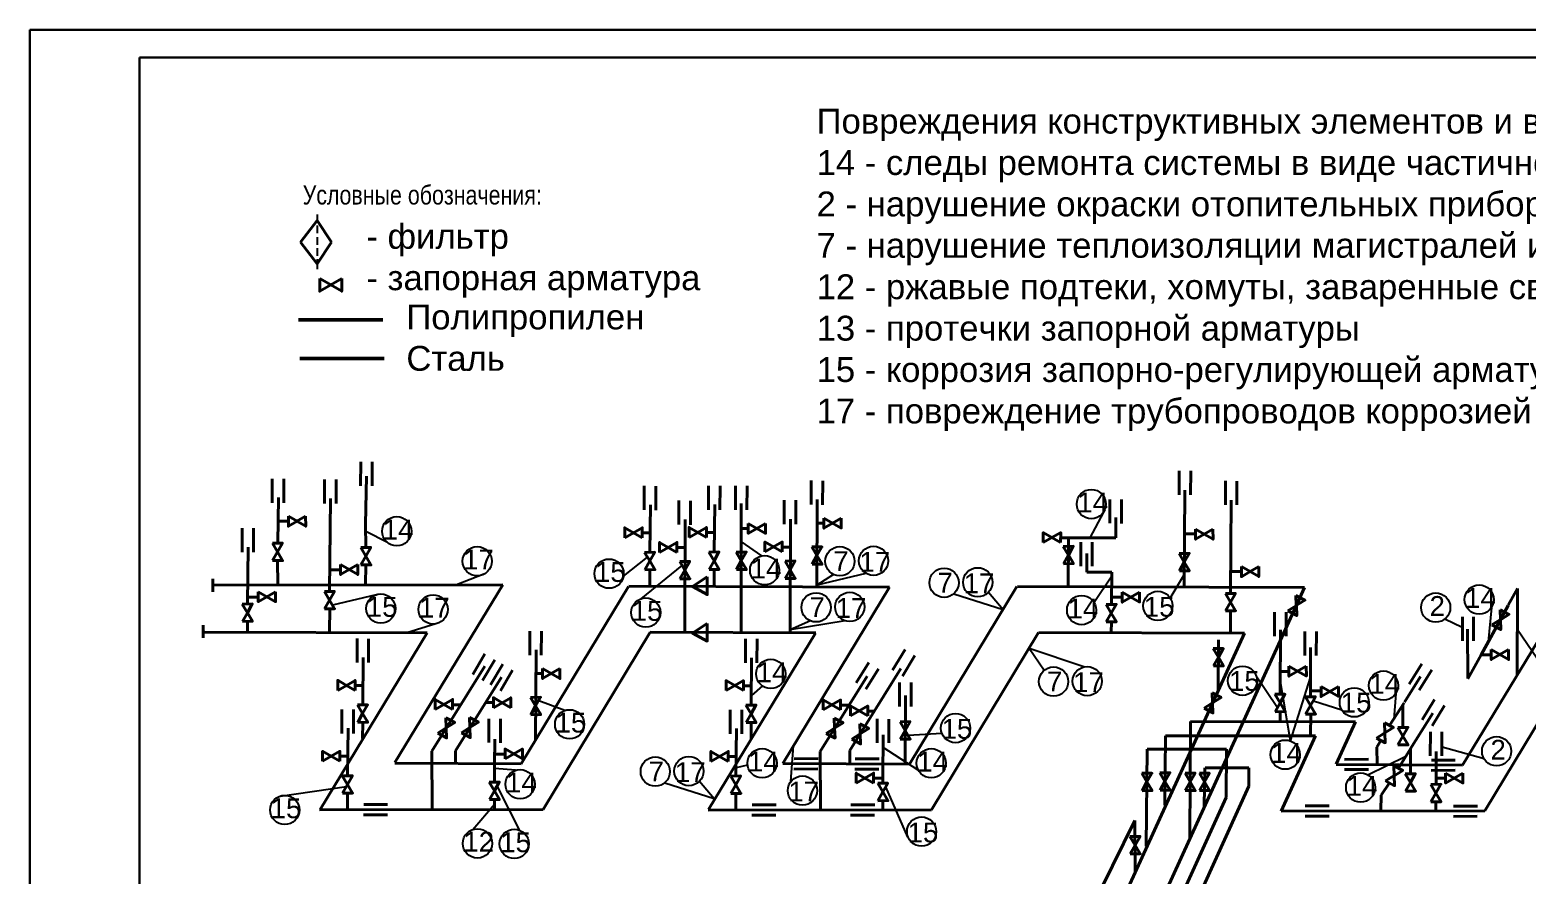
# Model space of a CAD drawing. Header units: inches. Extents: x -14875 to -3761, y 5061 to 12920.
# Drawn here: x -14875 to -7638, y 8837 to 12920 of the extents above; entities that cross this region are included whole.
import ezdxf
from ezdxf.enums import TextEntityAlignment as Align

# ---------------------------------------------------------------- set-up
doc = ezdxf.new("R2010")
doc.units = ezdxf.units.IN
doc.header["$MEASUREMENT"] = 0
doc.layers.get('0').update_dxf_attribs({"true_color": 0x000000})
for name, color, linetype, lineweight in [('анп Рамка жирная', 7, 'Continuous', 50), ('ГП_Таbлицы', 7, 'Continuous', 50), ('Трубы', 7, 'Continuous', 40)]:
    doc.layers.add(name, color=color, linetype=linetype, lineweight=lineweight)
doc.styles.add('ISO', font='arial.ttf')
doc.styles.get("Standard").update_dxf_attribs({"font": 'arial.ttf'})

msp = doc.modelspace()

# ---------------------------------------------------------------- linework, layer by layer
at = {"color": 18, "true_color": 0x000000}
for p, q in [((-13486.2, 12028.9), (-13486.3, 11991.3)), ((-13486.2, 11975.2), (-13486.3, 11937.7)), ((-13486.1, 11919.4), (-13486.3, 11881.9)), ((-13485.9, 11866.4), (-13486.1, 11828.9)), ((-13485.9, 11812.8), (-13486.1, 11765.1)), ((-9684.9, 10590.7), (-9752, 10467.1)), ((-13146.3, 10443.2), (-13251.5, 10497.6)), ((-11336.7, 10379.1), (-11437.4, 10448.7)), ((-12005.2, 10280.5), (-11889.8, 10373.2)), ((-12680.2, 10290.2), (-12812.8, 10239.2)), ((-11920.2, 10172.3), (-11722.3, 10331.9)), ((-10833.4, 10294.5), (-11070.7, 10237.5)), ((-10990.8, 10289.7), (-11070.7, 10237.5)), ((-9731.1, 10154.8), (-9645.2, 10282.4)), ((-9362.6, 10175.1), (-9294.3, 10290)), ((-13200.8, 10191.7), (-13412, 10140.8)), ((-10409.2, 10195.6), (-10170.5, 10119.5)), ((-10241.4, 10203.2), (-10170.5, 10119.5)), ((-10934.3, 10065.6), (-11199.9, 10022.2)), ((-11100.7, 10064.9), (-11199.9, 10022.2)), ((-8034.6, 10075.1), (-7951.2, 10034.8)), ((-7810.2, 10129.4), (-7826.3, 9964.6)), ((-12912.9, 10051.2), (-13052.4, 10007.5)), ((-7428.6, 9647.3), (-7684.6, 10022.3)), ((-9780.4, 9843.1), (-10045.3, 9931.4)), ((-9972.3, 9825.4), (-10045.3, 9931.4)), ((-8946.8, 9800), (-8844.5, 9645.8)), ((-8781.3, 9485.2), (-8830.9, 9780.7)), ((-8781.4, 9484.9), (-8684.3, 9792.2)), ((-11333.9, 9750.6), (-11387.4, 9704.6)), ((-8272.7, 9714), (-8281.5, 9591)), ((-12288.3, 9632.5), (-12415, 9678.7)), ((-8533.1, 9634.4), (-8670.8, 9677.4)), ((-10466.4, 9521), (-10629.8, 9511.6)), ((-11196.4, 9288.7), (-11184, 9460.7)), ((-10580.3, 9344.4), (-10750.7, 9452.6)), ((-8407.1, 9321.1), (-8223.7, 9411.8)), ((-7845.1, 9398.1), (-8048.4, 9454.6)), ((-12527.9, 9343.1), (-12628, 9351.1)), ((-11406.2, 9367.5), (-11461.5, 9355.3)), ((-13665.5, 9218.6), (-13345, 9265.5)), ((-12506.2, 9052.6), (-12615.7, 9268.4)), ((-11805.2, 9283.4), (-11566.5, 9207.4)), ((-11637.4, 9291.1), (-11566.5, 9207.4)), ((-10630.7, 9020.7), (-10737.5, 9264)), ((-12734.1, 9057.1), (-12629.5, 9179.5))]:
    msp.add_line(p, q, dxfattribs=at)
at = {"color": 3, "lineweight": 50}
msp.add_line((-13575.8, 11520), (-13168, 11520), dxfattribs=at)
at = {"color": 7, "lineweight": 50}
msp.add_line((-13570.1, 11333.5), (-13162.3, 11333.5), dxfattribs=at)
at = {"color": 0, "lineweight": 40}
for points in [[(-13473.3, 11718.6), (-13473.3, 11657.4), (-13420.3, 11688)], [(-13367.4, 11718.6), (-13367.4, 11657.4), (-13420.3, 11688)], [(-13702.8, 10440.2), (-13654.3, 10440.7), (-13678.1, 10398.4)], [(-13702, 10356.3), (-13653.5, 10356.8), (-13678.2, 10398.5)], [(-13275.8, 10419.2), (-13227.2, 10419.7), (-13251.1, 10377.4)], [(-13274.9, 10335.2), (-13226.4, 10335.7), (-13251.1, 10377.5)], [(-11903.2, 10396.2), (-11854.7, 10396.7), (-11878.5, 10354.4)], [(-11902.4, 10312.2), (-11853.9, 10312.7), (-11878.6, 10354.5)], [(-11733.4, 10352), (-11684.9, 10352.5), (-11708.7, 10310.2)], [(-11592.4, 10397.5), (-11543.9, 10398), (-11567.7, 10355.7)], [(-11591.6, 10313.5), (-11543.1, 10314), (-11567.8, 10355.8)], [(-11459.8, 10312.8), (-11411.3, 10313.3), (-11436, 10355)], [(-11224.6, 10354.1), (-11176, 10354.6), (-11199.9, 10312.3)], [(-11094, 10338.3), (-11045.4, 10338.8), (-11070.1, 10380.5)], [(-9879, 10341.1), (-9830.4, 10341.6), (-9855.1, 10383.4)], [(-9319.2, 10390.7), (-9270.7, 10391.2), (-9294.5, 10348.9)], [(-9318.4, 10306.7), (-9269.8, 10307.2), (-9294.5, 10349)], [(-11732.6, 10268), (-11684.1, 10268.5), (-11708.8, 10310.3)], [(-11600.7, 10277.9), (-11672.6, 10231), (-11600.2, 10192.1)], [(-11223.7, 10270.1), (-11175.2, 10270.6), (-11199.9, 10312.4)], [(-13451.2, 10206.8), (-13402.7, 10207.3), (-13426.5, 10165)], [(-13848.4, 10146.4), (-13799.9, 10146.9), (-13823.7, 10104.6)], [(-13450.4, 10122.8), (-13401.9, 10123.3), (-13426.6, 10165.1)], [(-9672.3, 10144.3), (-9623.8, 10144.8), (-9647.6, 10102.5)], [(-9096, 10197.1), (-9047.4, 10197.6), (-9071.3, 10155.3)], [(-9095.1, 10113.2), (-9046.6, 10113.7), (-9071.3, 10155.4)], [(-8794.2, 10113.5), (-8751.4, 10090.8), (-8753, 10139.3)], [(-8754.8, 10187.7), (-8711.9, 10164.9), (-8753.1, 10139.2)], [(-13847.6, 10062.5), (-13799, 10063), (-13823.7, 10104.7)], [(-9671.5, 10060.4), (-9623, 10060.8), (-9647.7, 10102.6)], [(-7807.6, 10045.5), (-7764.8, 10022.7), (-7766.5, 10071.2)], [(-7768.1, 10119.1), (-7725.2, 10096.4), (-7766.4, 10070.6)], [(-11600.7, 10052.8), (-11672.6, 10006), (-11600.2, 9967.1)], [(-9153.9, 9847.1), (-9105.3, 9847.6), (-9130, 9889.4)], [(-9159.6, 9717.5), (-9116.7, 9694.7), (-9157.9, 9669)], [(-8856.4, 9710.4), (-8807.9, 9710.9), (-8831.7, 9668.6)], [(-8709.5, 9698.1), (-8661, 9698.6), (-8684.8, 9656.3)], [(-13291, 9658.7), (-13242.5, 9659.2), (-13266.3, 9617)], [(-12453.8, 9611.7), (-12405.3, 9612.2), (-12430, 9653.9)], [(-11413.7, 9657.6), (-11365.1, 9658.1), (-11389, 9615.8)], [(-9199, 9643.3), (-9156.2, 9620.6), (-9157.9, 9669.1)], [(-8855.5, 9626.4), (-8807, 9626.9), (-8831.7, 9668.7)], [(-8708.7, 9614.1), (-8660.1, 9614.6), (-8684.8, 9656.4)], [(-13290.2, 9574.8), (-13241.7, 9575.3), (-13266.4, 9617)], [(-12863.8, 9596.6), (-12820.9, 9573.8), (-12862.1, 9548.1)], [(-12749.5, 9598), (-12706.7, 9575.2), (-12747.8, 9549.5)], [(-11412.8, 9573.6), (-11364.3, 9574.1), (-11389, 9615.9)], [(-10986.4, 9595.5), (-10943.6, 9572.7), (-10984.7, 9547)], [(-10862.9, 9567.8), (-10820, 9545), (-10861.2, 9519.3)], [(-8326.2, 9572.5), (-8283.4, 9549.7), (-8324.5, 9524)], [(-12903.2, 9522.5), (-12860.4, 9499.7), (-12862.1, 9548.2)], [(-12789, 9523.9), (-12746.1, 9501.1), (-12747.8, 9549.6)], [(-11025.9, 9521.3), (-10983, 9498.5), (-10984.7, 9547)], [(-10902.3, 9493.6), (-10859.5, 9470.8), (-10861.2, 9519.3)], [(-10667.8, 9493.7), (-10619.3, 9494.2), (-10644, 9536)], [(-8365.8, 9498.9), (-8322.9, 9476.1), (-8324.6, 9524.6)], [(-8262.6, 9549.6), (-8214.1, 9550.1), (-8237.9, 9507.8)], [(-8261.7, 9465.6), (-8213.2, 9466.1), (-8237.9, 9507.9)], [(-8281.7, 9365.2), (-8238.9, 9342.4), (-8280.1, 9316.7)], [(-13364.5, 9316.4), (-13316, 9316.9), (-13339.8, 9274.6)], [(-13363.6, 9232.4), (-13315.1, 9232.9), (-13339.8, 9274.7)], [(-12654.4, 9285.5), (-12605.9, 9286), (-12629.7, 9243.7)], [(-11487.1, 9315.2), (-11438.6, 9315.7), (-11462.4, 9273.5)], [(-11486.3, 9231.3), (-11437.7, 9231.8), (-11462.4, 9273.6)], [(-10776.7, 9280.4), (-10728.2, 9280.9), (-10752, 9238.6)], [(-9498.9, 9244.6), (-9450.3, 9245.1), (-9475, 9286.9)], [(-9411.8, 9246.9), (-9363.3, 9247.4), (-9388, 9289.2)], [(-9290.3, 9245), (-9241.8, 9245.5), (-9266.5, 9287.3)], [(-9220.8, 9244.8), (-9172.2, 9245.3), (-9196.9, 9287.1)], [(-8321.3, 9291.6), (-8278.4, 9268.8), (-8280.1, 9317.3)], [(-8226.4, 9325.9), (-8177.9, 9326.4), (-8201.7, 9284.1)], [(-8225.6, 9241.9), (-8177, 9242.4), (-8201.7, 9284.2)], [(-8103, 9274.9), (-8054.5, 9275.4), (-8078.3, 9233.2)], [(-12653.6, 9201.5), (-12605, 9202), (-12629.7, 9243.8)], [(-10775.9, 9196.4), (-10727.3, 9196.9), (-10752, 9238.7)], [(-8102.2, 9191), (-8053.7, 9191.5), (-8078.4, 9233.2)], [(-9556.4, 8939.6), (-9507.9, 8940.1), (-9532.5, 8981.8)]]:
    msp.add_lwpolyline(points, close=True, dxfattribs=at)
at = {"color": 18, "lineweight": 40, "true_color": 0x000000}
for points in [[(-13625.4, 10570.5), (-13625.1, 10521.9), (-13583.2, 10546.5)], [(-13541.9, 10570.9), (-13541.6, 10522.3), (-13583.8, 10546.4)], [(-11402.5, 10535.8), (-11402.2, 10487.3), (-11360.3, 10511.8)], [(-11319, 10536.2), (-11318.7, 10487.7), (-11360.9, 10511.7)], [(-11036.6, 10561.3), (-11036.4, 10512.8), (-10994.5, 10537.3)], [(-10953.1, 10561.7), (-10952.9, 10513.2), (-10995, 10537.2)], [(-9240.1, 10507.9), (-9239.8, 10459.3), (-9197.9, 10483.8)], [(-9156, 10508.3), (-9155.7, 10459.8), (-9197.9, 10483.8)], [(-11094.8, 10422.2), (-11046.3, 10422.7), (-11070.1, 10380.5)], [(-9879.8, 10425.1), (-9831.3, 10425.6), (-9855.1, 10383.3)], [(-11460.7, 10396.7), (-11412.1, 10397.2), (-11436, 10355)], [(-13373.4, 10337), (-13373.1, 10288.4), (-13331.2, 10312.9)], [(-13289.9, 10337.4), (-13289.6, 10288.8), (-13331.8, 10312.9)], [(-9018.8, 10327.1), (-9018.6, 10278.6), (-8976.7, 10303.1)], [(-8934.8, 10327.6), (-8934.5, 10279.1), (-8976.7, 10303.1)], [(-13771.1, 10205.8), (-13770.8, 10157.3), (-13728.9, 10181.8)], [(-13687.6, 10206.2), (-13687.3, 10157.7), (-13729.5, 10181.7)], [(-9510.8, 10204.1), (-9510.5, 10155.6), (-9552.7, 10179.6)], [(-9594.9, 10203.6), (-9594.6, 10155.1), (-9552.7, 10179.6)], [(-9154.7, 9931.1), (-9106.2, 9931.6), (-9130, 9889.3)], [(-7811, 9926.4), (-7810.8, 9877.9), (-7768.9, 9902.4)], [(-7727, 9926.9), (-7726.7, 9878.3), (-7768.9, 9902.4)], [(-8789.1, 9846), (-8788.8, 9797.5), (-8746.9, 9822)], [(-8705, 9846.5), (-8704.7, 9798), (-8746.9, 9822)], [(-12396.5, 9834.7), (-12396.2, 9786.2), (-12354.3, 9810.7)], [(-12313, 9835.1), (-12312.7, 9786.6), (-12354.9, 9810.6)], [(-8633.4, 9748.1), (-8633.1, 9699.6), (-8591.2, 9724.1)], [(-8549.3, 9748.6), (-8549.1, 9700), (-8591.2, 9724.1)], [(-12454.7, 9695.6), (-12406.1, 9696.1), (-12430, 9653.9)], [(-10668.7, 9577.7), (-10620.1, 9578.2), (-10644, 9535.9)], [(-9499.7, 9328.6), (-9451.2, 9329.1), (-9475, 9286.8)], [(-9412.7, 9330.9), (-9364.1, 9331.4), (-9388, 9289.1)], [(-9291.2, 9329), (-9242.7, 9329.5), (-9266.5, 9287.2)], [(-9221.6, 9328.8), (-9173.1, 9329.3), (-9196.9, 9287)], [(-8031.9, 9329.6), (-8031.7, 9281.1), (-7989.8, 9305.6)], [(-7947.9, 9330.1), (-7947.6, 9281.6), (-7989.8, 9305.6)], [(-9557.2, 9023.5), (-9508.7, 9024), (-9532.5, 8981.8)]]:
    msp.add_lwpolyline(points, close=True, dxfattribs=at)
at = {"color": 7, "lineweight": 40}
for points in [[(-11999.1, 10466.9), (-11999, 10515.4), (-11957, 10491)], [(-11915.1, 10466.7), (-11915, 10515.2), (-11957, 10491)], [(-11688.3, 10468.2), (-11688.2, 10516.7), (-11646.2, 10492.4)], [(-11604.3, 10468), (-11604.2, 10516.5), (-11646.2, 10492.4)], [(-11831.1, 10396), (-11831, 10444.5), (-11789, 10420.1)], [(-11747, 10395.8), (-11746.9, 10444.3), (-11789, 10420.1)], [(-11322.2, 10398.1), (-11322.1, 10446.6), (-11280.1, 10422.2)], [(-11238.2, 10397.9), (-11238.1, 10446.4), (-11280.1, 10422.2)], [(-9976.4, 10443.3), (-9976.3, 10491.9), (-9934.3, 10467.5)], [(-9892.3, 10443.1), (-9892.2, 10491.7), (-9934.3, 10467.5)], [(-13386.9, 9729.4), (-13386.8, 9778), (-13344.8, 9753.6)], [(-13302.9, 9729.2), (-13302.8, 9777.8), (-13344.8, 9753.6)], [(-11509.6, 9728.2), (-11509.4, 9776.8), (-11467.5, 9752.4)], [(-11425.5, 9728.1), (-11425.4, 9776.6), (-11467.5, 9752.4)], [(-12915.6, 9637), (-12915.5, 9685.5), (-12873.5, 9661.2)], [(-12831.6, 9636.8), (-12831.4, 9685.3), (-12873.5, 9661.2)], [(-12634.4, 9645.6), (-12634.3, 9694.1), (-12592.3, 9669.8)], [(-12550.4, 9645.4), (-12550.3, 9693.9), (-12592.3, 9669.8)], [(-11040.4, 9634.9), (-11040.3, 9683.4), (-10998.3, 9659)], [(-10956.3, 9634.7), (-10956.2, 9683.2), (-10998.3, 9659)], [(-10908.7, 9606), (-10908.6, 9654.5), (-10866.6, 9630.2)], [(-10824.7, 9605.8), (-10824.5, 9654.3), (-10866.6, 9630.2)], [(-13460.4, 9387.1), (-13460.3, 9435.6), (-13418.3, 9411.3)], [(-13376.3, 9386.9), (-13376.2, 9435.4), (-13418.3, 9411.3)], [(-12578, 9398.2), (-12577.9, 9446.7), (-12535.9, 9422.4)], [(-12494, 9398), (-12493.9, 9446.5), (-12535.9, 9422.4)], [(-11583, 9385.9), (-11582.9, 9434.5), (-11540.9, 9410.1)], [(-11498.9, 9385.7), (-11498.8, 9434.3), (-11540.9, 9410.1)], [(-10880.5, 9281), (-10880.4, 9329.6), (-10838.4, 9305.2)], [(-10796.4, 9280.8), (-10796.3, 9329.4), (-10838.4, 9305.2)]]:
    msp.add_lwpolyline(points, close=True, dxfattribs=at)
at = {"color": 18, "true_color": 0x000000}
for centre in [(-9744, 10629.1), (-13101.6, 10497.9), (-12712.6, 10353.4), (-10959.3, 10353), (-10796.8, 10355.2), (-12075.3, 10293.2), (-11323.1, 10309.7), (-10455.6, 10249.2), (-10293.2, 10251.4), (-9422.4, 10137.3), (-7869.3, 10167.8), (-13178.3, 10124.6), (-12926, 10120.7), (-11897.6, 10105.2), (-11074.4, 10130.5), (-10911.9, 10132.7), (-9790.9, 10117.1), (-8079.4, 10129.6), (-11293.6, 9808.7), (-9926.4, 9771.6), (-9763.9, 9773.8), (-9013.3, 9776), (-8331.8, 9752.5), (-8472.9, 9671.4), (-12265.8, 9565.3), (-10400.1, 9547.2), (-8806.8, 9418.7), (-7784.9, 9435.1), (-11689.2, 9339.2), (-11335.5, 9377.4), (-10517.6, 9377.1), (-12505.3, 9276), (-11851.6, 9337), (-11140.5, 9245), (-8442.2, 9259.9), (-13643, 9151.5), (-12711.5, 8990), (-12533.3, 8987.4), (-10564.3, 9046.9)]:
    msp.add_circle(centre, 70.7, dxfattribs=at)
at = {"layer": 'анп Рамка жирная', "color": 7, "lineweight": 30, "ltscale": 0.001}
for p, q in [((-14874.5, 12920.1), (-3761.3, 12920.1)), ((-14874.5, 5061.5), (-14874.5, 12920.1)), ((-3761.3, 12920.1), (-14874.5, 12920.1)), ((-14345.3, 5193.8), (-14345.3, 12787.8)), ((-14345.3, 12787.8), (-3893.6, 12787.8))]:
    msp.add_line(p, q, dxfattribs=at)
at = {"layer": 'Трубы', "color": 18, "true_color": 0x000000}
for p, q in [((-13486.1, 11999.7), (-13567.2, 11894.7)), ((-13486.1, 11999.6), (-13416.8, 11894.7)), ((-13486.1, 11789.9), (-13567.2, 11894.7)), ((-13416.9, 11894.4), (-13486.1, 11789.9)), ((-13275.6, 10833.7), (-13275.9, 10717.9)), ((-13219.8, 10833.4), (-13220.1, 10717.6)), ((-9319.4, 10789.8), (-9319.7, 10673.9)), ((-9263.6, 10789.5), (-9264, 10673.6)), ((-13703.4, 10751.5), (-13703.8, 10635.6)), ((-13647.6, 10751.2), (-13648, 10635.3)), ((-13449.9, 10748.3), (-13450.2, 10632.4)), ((-13394.1, 10748), (-13394.4, 10632.1)), ((-13248.4, 10763.5), (-13252.4, 10531.5)), ((-11905.3, 10716.8), (-11905.6, 10601)), ((-11849.5, 10716.5), (-11849.9, 10600.7)), ((-11594.5, 10718.1), (-11594.8, 10602.3)), ((-11538.7, 10717.8), (-11539, 10602)), ((-11464.2, 10717.2), (-11464.5, 10601.3)), ((-11408.4, 10716.8), (-11408.7, 10601)), ((-11098.3, 10742.7), (-11098.6, 10626.8)), ((-11042.5, 10742.3), (-11042.9, 10626.5)), ((-9095.8, 10741.2), (-9096.1, 10625.4)), ((-9040, 10740.9), (-9040.3, 10625.1)), ((-13676.9, 10440.6), (-13673.6, 10660.5)), ((-13425.9, 10207), (-13422, 10655.6)), ((-11737.3, 10645.9), (-11737.6, 10530.1)), ((-11681.5, 10645.6), (-11681.8, 10529.7)), ((-11228.4, 10648), (-11228.7, 10532.2)), ((-11172.6, 10647.7), (-11172.9, 10531.9)), ((-11070.5, 10228.6), (-11069.2, 10651.6)), ((-9654.1, 10652.2), (-9654.4, 10536.4)), ((-9598.3, 10651.9), (-9598.6, 10536.1)), ((-9294.7, 10230.6), (-9291.5, 10697.1)), ((-9071.1, 10197.4), (-9067.9, 10648.5)), ((-13849, 10512.7), (-13849.3, 10396.9)), ((-13793.2, 10512.4), (-13793.5, 10396.6)), ((-13625.8, 10546.6), (-13675.1, 10546.7)), ((-11036.4, 10537.4), (-11069.3, 10537.2)), ((-13822.4, 10146.7), (-13819.2, 10421.7)), ((-9855.4, 10231.4), (-9854.2, 10467.1)), ((-9795.2, 10445), (-9795.5, 10329.2)), ((-9739.4, 10444.7), (-9739.7, 10328.9)), ((-9241.3, 10484.9), (-9290.6, 10484.9)), ((-13677.1, 10356.5), (-13676.5, 10238.8)), ((-11436.8, 10009.1), (-11436, 10397.6)), ((-13374.2, 10311.3), (-13423.5, 10311.4)), ((-13251.6, 10335.5), (-13251.8, 10239.6)), ((-11878.3, 10311.4), (-11878.5, 10233.9)), ((-11567.5, 10312.7), (-11567.7, 10230.8)), ((-9020.1, 10304.3), (-9069.4, 10304.3)), ((-13990.1, 10267.7), (-13989.8, 10205.7)), ((-13987.1, 10238.1), (-12589.4, 10239.5)), ((-12589.4, 10239.5), (-13110.8, 9380.7)), ((-11980.8, 10231.7), (-12500.4, 9374.3)), ((-11978.9, 10232.1), (-10719.3, 10227.7)), ((-10719.3, 10227.7), (-11235.1, 9376.8)), ((-10103.4, 10230.5), (-10623, 9373.1)), ((-10101.5, 10231.9), (-8713.6, 10226.8)), ((-8713.6, 10226.8), (-10069.6, 7255.7)), ((-7428.9, 10227), (-7949.3, 9368)), ((-7684, 10221.3), (-7728.5, 10140.9)), ((-7685.6, 9805.7), (-7683.8, 10221.2)), ((-13771.4, 10179.9), (-13820.7, 10179.9)), ((-13823.1, 10062.8), (-13822.9, 10011.3)), ((-13425.6, 10123.1), (-13425.8, 10014.8)), ((-9647.2, 10060.5), (-9647.4, 10008.9)), ((-9071.3, 10113.3), (-9071.6, 10007.7)), ((-8858.5, 10107.5), (-8858.8, 9991.7)), ((-8802.7, 10107.2), (-8803, 9991.3)), ((-7950.2, 10084.4), (-7950.6, 9968.6)), ((-7896.7, 10084.5), (-7897, 9968.7)), ((-14037, 10044.3), (-14036.7, 9982.4)), ((-14029.2, 10010.6), (-12954.9, 10007)), ((-12954.9, 10007), (-13471.5, 9154.3)), ((-12458.2, 10016.1), (-12458.5, 9900.2)), ((-12402.4, 10015.7), (-12402.7, 9899.9)), ((-11876.1, 10009.9), (-12393.8, 9153.7)), ((-11876.1, 10009.9), (-11076.3, 10007.6)), ((-11077.5, 10005.8), (-11594.2, 9153.1)), ((-9998.7, 10008.7), (-10516.5, 9152.5)), ((-9003.8, 10005.9), (-10267.6, 7243)), ((-9997.3, 10009.7), (-9004, 10006.3)), ((-8712, 10014.1), (-8712.4, 9898.2)), ((-8656.2, 10013.7), (-8656.6, 9897.9)), ((-7923.6, 9786.6), (-7925.4, 10024.8)), ((-7325, 10003.5), (-7842.7, 9147.3)), ((-13293.1, 9979.4), (-13293.4, 9863.5)), ((-13237.3, 9979.1), (-13237.7, 9863.2)), ((-12430, 9490.7), (-12428.3, 9925.1)), ((-11415.7, 9978.2), (-11416.1, 9862.4)), ((-11359.9, 9977.9), (-11360.3, 9862)), ((-10644.5, 9926.3), (-10704.4, 9827.1)), ((-9130.5, 9730), (-9129.1, 9973.5)), ((-12932.2, 9435.8), (-12676.2, 9845.6)), ((-12675.1, 9905.3), (-12734.3, 9805.7)), ((-12627.2, 9876.6), (-12686.4, 9777.1)), ((-12589.4, 9856), (-12648.6, 9756.4)), ((-10820, 9863.4), (-10881, 9765)), ((-10596.8, 9897.4), (-10656.7, 9798.2)), ((-8146.2, 9858.2), (-8207.3, 9759.8)), ((-7859.8, 9901.1), (-7924, 9785.3)), ((-12817.9, 9437.1), (-12595.3, 9793)), ((-12541.5, 9827.3), (-12600.7, 9727.8)), ((-12396.2, 9810.8), (-12429.1, 9810.6)), ((-11054.8, 9434.6), (-10828.1, 9798.2)), ((-10911.3, 9438.2), (-10664.3, 9834.7)), ((-10772.6, 9833.9), (-10833.7, 9735.5)), ((-8789, 9820.2), (-8829.7, 9820.2)), ((-8098.9, 9828.7), (-8159.9, 9730.3)), ((-10671, 9767.2), (-10671.3, 9651.3)), ((-10644, 9372.8), (-10642.5, 9705.1)), ((-10615.2, 9766.9), (-10615.5, 9651)), ((-8634, 9726.7), (-8683.3, 9726.8)), ((-13366.6, 9637.1), (-13366.9, 9521.2)), ((-13310.8, 9636.7), (-13311.1, 9520.9)), ((-12794, 9659.8), (-12832, 9659.7)), ((-12634.5, 9670.5), (-12672.5, 9670.4)), ((-11489.2, 9635.9), (-11489.5, 9520)), ((-11433.4, 9635.6), (-11433.7, 9519.7)), ((-10915.3, 9658.6), (-10956.3, 9658.6)), ((-10792.6, 9628.8), (-10824.6, 9628.5)), ((-8830.6, 9626.7), (-8831, 9580.5)), ((-8084.6, 9685.5), (-8144.4, 9586.4)), ((-8036.9, 9656.6), (-8096.7, 9557.4)), ((-13266.1, 9574), (-13266.3, 9496.4)), ((-12656.2, 9592.5), (-12656.5, 9476.7)), ((-12600.4, 9592.2), (-12600.7, 9476.4)), ((-11388.7, 9572.8), (-11389, 9495.3)), ((-10778.8, 9591.4), (-10779.2, 9475.5)), ((-10723, 9591), (-10723.4, 9475.2)), ((-9267.6, 9017.9), (-9265, 9579.6)), ((-9265, 9579.6), (-8467.8, 9578)), ((-8683.7, 9614.3), (-8683.8, 9510.9)), ((-8467.8, 9578), (-8560.7, 9372.7)), ((-8202.3, 9445.8), (-8092.6, 9619)), ((-12627.9, 9494), (-12628.1, 9431.5)), ((-9388.2, 9174.3), (-9385.8, 9510.5)), ((-9385.8, 9510.5), (-8659.9, 9510.5)), ((-8659.9, 9510.5), (-8825.9, 9145.9)), ((-8345.1, 9487.6), (-8363.3, 9455.3)), ((-8105.3, 9529.4), (-8105.7, 9413.6)), ((-8049.6, 9529.1), (-8049.9, 9413.2)), ((-12929.9, 9159.6), (-12932.2, 9435.8)), ((-12817.5, 9377), (-12817.9, 9437.1)), ((-12577.7, 9421.5), (-12627, 9421.5)), ((-11052.5, 9158.4), (-11054.8, 9434.6)), ((-10910.8, 9378.1), (-10911.3, 9438.2)), ((-9478.9, 8976.5), (-9473.6, 9445.7)), ((-9473.6, 9445.7), (-9090.1, 9446)), ((-9090.1, 9446), (-9092.2, 9211.9)), ((-8362.8, 9371.4), (-8363.3, 9455.3)), ((-8077.7, 9275.2), (-8077.6, 9433.5)), ((-13111, 9378), (-12500.4, 9374.3)), ((-11235.1, 9376.8), (-10623, 9373.1)), ((-11065.5, 9349.8), (-11181.3, 9349.3)), ((-11064.7, 9399.4), (-11180.6, 9398.9)), ((-10770.9, 9349.1), (-10886.8, 9348.5)), ((-10770.2, 9398.7), (-10886, 9398.1)), ((-9199.3, 9169.3), (-9195.2, 9354.4)), ((-9194.2, 9354.7), (-8982.2, 9355.1)), ((-8982.6, 9267), (-8982.2, 9355.1)), ((-8559.9, 9371.6), (-7949.3, 9368)), ((-8404.7, 9347), (-8520.6, 9346.4)), ((-8404, 9396.5), (-8519.8, 9396)), ((-7985.4, 9343.2), (-8101.2, 9342.7)), ((-7984.6, 9392.8), (-8100.4, 9392.2)), ((-10751.8, 9305), (-10795.9, 9304.9)), ((-10751.8, 9305), (-10751.8, 9280.6)), ((-8982.5, 9267.2), (-10035.4, 6951.5)), ((-8343.6, 9222.5), (-8303.4, 9282.1)), ((-8033.7, 9304.6), (-8077.2, 9304.6)), ((-13339.5, 9231.7), (-13339.8, 9154.1)), ((-12629.3, 9201.5), (-12629.2, 9153.5)), ((-11462.2, 9230.5), (-11462.4, 9152.9)), ((-10751.8, 9196.6), (-10751.9, 9150.6)), ((-9092.2, 9211.9), (-10018.7, 7174)), ((-8344, 9148), (-8343.6, 9222.5)), ((-8078, 9191.2), (-8078.1, 9145.4)), ((-13474.1, 9152), (-12393.8, 9153.7)), ((-13146.2, 9128.2), (-13262, 9127.6)), ((-13145.5, 9177.8), (-13261.3, 9177.2)), ((-11596.7, 9150.8), (-10516.5, 9152.5)), ((-11268.8, 9127), (-11384.7, 9126.4)), ((-11268.1, 9176.6), (-11383.9, 9176)), ((-10791.9, 9127.2), (-10907.7, 9126.6)), ((-10791.1, 9176.8), (-10907, 9176.2)), ((-8825.9, 9145.9), (-7842.7, 9147.3)), ((-8595.1, 9121.8), (-8710.9, 9121.2)), ((-8594.3, 9171.4), (-8710.2, 9170.8)), ((-7878.2, 9121), (-7994.1, 9120.5)), ((-7877.5, 9170.6), (-7993.3, 9170)), ((-9533.3, 9101.2), (-10483.9, 7171)), ((-9531.5, 8851.9), (-9533.3, 9101.2))]:
    msp.add_line(p, q, dxfattribs=at)
at = {"layer": 'Трубы', "color": 7}
for p, q in [((-11877.8, 10396.7), (-11875.5, 10625.8)), ((-11567, 10398), (-11564.7, 10627.2)), ((-11437, 10512.4), (-11436.6, 10632.4)), ((-11709.1, 10010.9), (-11707.4, 10554.9)), ((-11200, 10007.9), (-11198.6, 10557)), ((-11877, 10490.6), (-11915.1, 10490.6)), ((-11566.2, 10491.9), (-11604.3, 10491.9)), ((-11200.1, 10421.8), (-11238.2, 10421.8)), ((-9854.2, 10467.1), (-9892.3, 10467.1)), ((-11708.9, 10419.7), (-11747, 10419.7)), ((-13265.6, 9659.3), (-13263.3, 9888.4)), ((-8230, 9673), (-8152.5, 9796.4)), ((-13264.8, 9753.2), (-13302.9, 9753.2)), ((-11387.4, 9752), (-11425.5, 9752)), ((-13339.1, 9316.9), (-13336.7, 9546.1)), ((-13338.2, 9410.8), (-13376.3, 9410.8)), ((-11460.8, 9409.7), (-11498.9, 9409.7))]:
    msp.add_line(p, q, dxfattribs=at)
at = {"layer": 'Трубы', "color": 3}
for p, q in [((-13251.4, 10420.1), (-13252.3, 10531.6)), ((-11402.2, 10511.9), (-11436.5, 10511.6)), ((-11436.1, 10395.8), (-11436.5, 10511.6)), ((-9625.8, 10467.1), (-9625.8, 10563.8)), ((-9854.2, 10467.1), (-9625.8, 10467.1)), ((-9765.2, 10300.6), (-9765.2, 10391)), ((-9645.1, 10300.7), (-9765.2, 10300.6)), ((-9646.7, 10144.6), (-9645.1, 10300.7)), ((-9595.8, 10179.9), (-9645.2, 10179.9)), ((-7729.2, 10139.3), (-7859.9, 9901.3)), ((-8831.1, 9710.7), (-8830, 10021.1)), ((-8684, 9698.3), (-8684.2, 9935.7)), ((-11388.2, 9658.1), (-11385.9, 9887.2)), ((-7811, 9901.4), (-7859.9, 9901.3)), ((-8302.1, 9559.7), (-8231.9, 9669.6)), ((-8237.7, 9549.9), (-8237.7, 9657.5)), ((-11461.7, 9315.8), (-11459.3, 9544.9)), ((-10751.8, 9305), (-10750.5, 9514.1)), ((-12629.1, 9285.7), (-12628.2, 9431.2)), ((-8259.3, 9354.2), (-8201.7, 9446.7)), ((-8201.7, 9326.2), (-8201.7, 9446.7))]:
    msp.add_line(p, q, dxfattribs=at)

# ---------------------------------------------------------------- texts
at = {"char_height": 120, "attachment_point": 1}
for s, width, insert in [('Повреждения конструктивных элементов и внутридомовых инженерных систем:\\P\\pxt55;14 - следы ремонта системы в виде частичной замены трубопроводов\\P2 - нарушение окраски отопительных приборов и стояков\\P7 - нарушение теплоизоляции магистралей и стояков\\P12 - ржавые подтеки, хомуты, заваренные свищи\\P13 - протечки запорной арматуры\\P15 - коррозия запорно-регулирующей арматуры\\P17 - повреждение трубопроводов коррозией ', 6649.471, (-11072.1, 12539.5)), ('        \\P            - фильтр\\P            - запорная арматура\\P          \\P            ', 6089.44, (-13807.2, 12182.9)), ('Полипропилен\\PСталь', 1388.442, (-13055.1, 11593.5))]:
    msp.add_mtext_dynamic_manual_height_columns(s, width=width, gutter_width=3.75, heights=[0], dxfattribs=dict(at, insert=insert))
at = {"layer": 'ГП_Таbлицы', "color": 7, "style": 'ISO', "width": 0.8}
msp.add_text('Условные обозначения:', height=92.61, dxfattribs=at).set_placement((-12978.1, 12076.8), align=Align.CENTER)
at = {"layer": 'Трубы', "color": 18, "true_color": 0x000000, "char_height": 95.7, "width": 145.66, "attachment_point": 1}
for s, insert in [('14', (-9812.1, 10685)), ('14', (-13169.7, 10553.8)), ('17', (-12780.7, 10409.3)), ('15', (-12143.4, 10349.1)), ('14', (-11391.2, 10365.6)), ('7', (-10991.4, 10401.6)), ('17', (-10864.9, 10398)), ('7', (-10487.8, 10297.8)), ('17', (-10361.3, 10294.1)), ('14', (-7937.4, 10223.7)), ('15', (-13246.4, 10180.5)), ('17', (-12994.1, 10176.7)), ('15', (-11965.8, 10161.1)), ('7', (-11106.5, 10179.1)), ('17', (-10980, 10175.4)), ('14', (-9859.1, 10173)), ('15', (-9490.5, 10181.1)), ('2', (-8109.3, 10184.9)), ('14', (-11361.7, 9864.6)), ('7', (-9958.6, 9820.2)), ('17', (-9832, 9816.6)), ('15', (-9078.7, 9822.3)), ('14', (-8399.9, 9808.4)), ('15', (-8538.3, 9717.7)), ('15', (-12333.9, 9621.3)), ('15', (-10468.2, 9591)), ('2', (-7814.7, 9490.4)), ('14', (-11403.6, 9433.4)), ('14', (-10585.7, 9433)), ('14', (-8874.9, 9474.7)), ('7', (-11883.8, 9385.6)), ('17', (-11757.3, 9381.9)), ('14', (-12573.4, 9331.9)), ('17', (-11208.6, 9288.7)), ('14', (-8510.3, 9315.8)), ('15', (-13711.1, 9207.4)), ('12', (-12779.6, 9045.9)), ('15', (-10632.4, 9090.6)), ('15', (-12601.4, 9043.3))]:
    msp.add_mtext(s, dxfattribs=dict(at, insert=insert))

doc.saveas('drawing.dxf')
